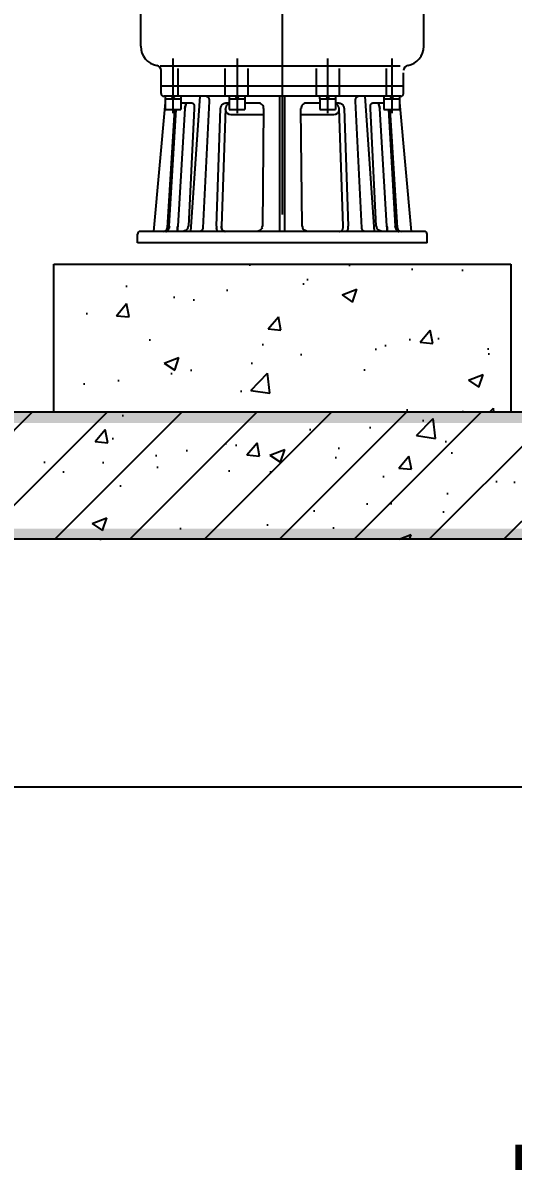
# Model space of a CAD drawing. Extents: x -316592 to 60787, y -138940 to -60306.
# Drawn here: x 451 to 1609, y -91697 to -88987 of the extents above; entities that cross this region are included whole.
import ezdxf

# ---------------------------------------------------------------- set-up
doc = ezdxf.new("R2010")
doc.units = 0
doc.header["$LTSCALE"] = 1000
doc.header["$MEASUREMENT"] = 0
doc.linetypes.add('CENTER', pattern=[2.9, 2.5, -0.2, 0, -0.2])
for name, color, linetype in [('---GPS_废水管_DN', 74, 'Continuous'), ('PUB_DIM', 7, 'Continuous'), ('PUB_HATCH', 246, 'Continuous'), ('PUB_WALL', 9, 'Continuous'), ('WALL', 8, 'Continuous'), ('WP_CENTER', 11, 'CENTER'), ('文字', 7, 'Continuous'), ('设备', 201, 'Continuous')]:
    doc.layers.add(name, color=color, linetype=linetype)
doc.styles.add('HZ', font='HZTXT_E.SHX', dxfattribs={"width": 0.7, "bigfont": 'HZTXT.SHX'})
doc.dimstyles.new('LZGPS', dxfattribs={"dimscale": 100, "dimtxt": 3, "dimasz": 1, "dimexe": 1, "dimexo": 2, "dimgap": 1.25, "dimtad": 1, "dimdec": 0, "dimzin": 0, "dimdsep": 46, "dimtxsty": 'HZ', "dimblk": '$dimbk', "dimcen": 2, "dimclrd": 256, "dimclre": 256, "dimazin": 0, "dimtfac": 1, "dimtdec": 0, "dimtix": 1, "dimtmove": 2, "dimatfit": 3, "dimfxl": 0, "dimtolj": 1, "dimtzin": 0, "dimarcsym": 0})

# ---------------------------------------------------------------- blocks, each defined once
blk = doc.blocks.new('$dimbk')
blk.add_line((0, 0), (-1, 0))
blk.add_lwpolyline([(-0.636, -0.636, 0.45, 0.45, 0), (0.636, 0.636, 0.45, 0.45, 0)], format="xyseb")
blk = doc.blocks.new('*D53')
at = {"layer": 'Defpoints', "color": 0}
for p in [(-696.8, -89956.6), (6803.2, -89956.6), (6803.2, -90792)]:
    blk.add_point(p, dxfattribs=at)
at = {"layer": 'PUB_DIM', "lineweight": -2}
for p, q in [((-696.8, -90156.6), (-696.8, -90892)), ((6803.2, -90156.6), (6803.2, -90892)), ((-596.8, -90792), (6703.2, -90792))]:
    blk.add_line(p, q, dxfattribs=at)
at = {"layer": 'PUB_DIM', "lineweight": -2, "xscale": 100, "yscale": 100, "zscale": 100, "rotation": 180}
blk.add_blockref('$dimbk', (-696.8, -90792), dxfattribs=at)
at = {"layer": 'PUB_DIM', "lineweight": -2, "xscale": 100, "yscale": 100, "zscale": 100}
blk.add_blockref('$dimbk', (6803.2, -90792), dxfattribs=at)
at = {"layer": 'PUB_DIM', "color": 0, "insert": (3053.2, -90517), "char_height": 300, "attachment_point": 5, "style": 'HZ'}
blk.add_mtext('\\A1;7500', dxfattribs=at)

msp = doc.modelspace()

# ---------------------------------------------------------------- hatches: boundary and pattern name
at = {"layer": 'PUB_HATCH'}
h = msp.add_hatch(dxfattribs=at)
h.set_pattern_fill('AR-CONC', color=256, scale=50, style=0)
h.set_pattern_definition([(50, (15844.43, -28472.1), (358.6301, -31.376), [37.5, -412.5]), (355, (15844.43, -28472.1), (-69.3757, 376.096), [30, -330]), (100.4514, (15874.3, -28474.7), (289.2547, 344.7198), [31.87, -350.571]), (46.1842, (15844.43, -28372.1), (533.6205, -82.7595), [56.25, -618.75]), (96.6356, (15888.9, -28379), (467.3314, 487.059), [47.805, -525.8565]), (351.1842, (15844.4, -28372.1), (467.331, 487.0593), [45, -495]), (21, (15894.43, -28397.1), (298.4535, -201.3094), [37.5, -412.5]), (326, (15894.43, -28397.1), (121.6577, 362.575), [30, -330]), (71.4514, (15919.3, -28413.87), (420.1113, 161.2652), [31.87, -350.571]), (37.5, (15844.43, -28472.1), (6.07993, 166.44693), [0, -326, 0, -335, 0, -331.25]), (7.5, (15844.43, -28472.1), (131.53477, 197.20586), [0, -191, 0, -318.5, 0, -126.25]), (327.5, (15732.93, -28472.1), (266.91122, -11.27744), [0, -125, 0, -390, 0, -517.5]), (317.5, (15682.93, -28472.1), (291.5931, 50.0525), [0, -162.5, 0, -259, 0, -367.5])])
h.paths.add_polyline_path([(1603.7, -89907), (1603.7, -89557), (523.7, -89557), (523.7, -89907)])
h = msp.add_hatch(dxfattribs=at)
h.set_pattern_fill('钢筋混凝土', color=256, scale=50, style=0)
h.set_pattern_definition([(45, (-74754.78, -25657.92), (-88.38835, 88.38835), []), (50, (-74754.78, -25657.92), (358.6301, -31.3761), [37.5, -412.5]), (355, (-74754.78, -25657.92), (-69.3757, 376.0961), [30, -330]), (100.4514, (-74724.9, -25660.54), (289.2547, 344.7198), [31.8701, -350.571]), (46.1842, (-74754.78, -25557.92), (533.6205, -82.7595), [56.25, -618.75]), (96.6356, (-74710.3, -25564.8), (467.3314, 487.059), [47.8051, -525.8565]), (351.1842, (-74754.8, -25557.9), (467.331, 487.0593), [45, -495]), (21, (-74704.78, -25582.92), (298.4535, -201.30945), [37.5, -412.5]), (326, (-74704.78, -25582.92), (121.6577, 362.575), [30, -330]), (71.4514, (-74679.9, -25599.7), (420.1113, 161.2652), [31.8701, -350.571]), (37.5, (-74754.78, -25657.92), (6.07993, 166.44693), [0, -326, 0, -335, 0, -331.25]), (7.5, (-74754.78, -25657.92), (131.53477, 197.20586), [0, -191, 0, -318.5, 0, -126.25]), (327.5, (-74866.28, -25657.92), (266.91122, -11.27744), [0, -125, 0, -390, 0, -517.5]), (317.5, (-74916.28, -25657.92), (291.5931, 50.0525), [0, -162.5, 0, -259, 0, -367.5])])
h.paths.add_polyline_path([(7003.2, -90007), (6828.2, -89932), (6803.2, -89907), (-696.8, -89907), (-721.8, -89932), (-1271.8, -90182), (-1296.8, -90207), (6803.2, -90207), (6803.2, -90182)])
at = {"layer": 'PUB_WALL'}
for points in [[(6803.2, -89907), (-696.8, -89907), (-721.8, -89932), (6828.2, -89932)], [(6803.2, -90207), (-1296.8, -90207), (-1271.8, -90182), (6803.2, -90182)]]:
    msp.add_hatch(color=256, dxfattribs=at).paths.add_polyline_path(points)

# ---------------------------------------------------------------- linework, layer by layer
at = {"layer": '---GPS_废水管_DN'}
for p, q in [((523.7, -89907), (523.7, -89557)), ((523.7, -89557), (1603.7, -89557)), ((1603.7, -89557), (1603.7, -89907))]:
    msp.add_line(p, q, dxfattribs=at)
at = {"layer": 'WALL'}
for p, q in [((6803.2, -89907), (-696.8, -89907)), ((6803.2, -90207), (-1296.8, -90207))]:
    msp.add_line(p, q, dxfattribs=at)
at = {"layer": 'WP_CENTER', "color": 246}
msp.add_line((1063.7, -84642.5), (1063.7, -89440), dxfattribs=at)
at = {"layer": '文字', "const_width": 60}
msp.add_lwpolyline([(1613.7, -91667.3), (3505.8, -91667.3)], dxfattribs=at)
at = {"layer": '设备'}
for p, q in [((729.4, -89042.3), (729.4, -88835.3)), ((1398, -89042.3), (1398, -88835.3)), ((805.4, -89071.4), (805.4, -89200.1)), ((956.7, -89071.4), (956.7, -89200.1)), ((1170.7, -89071.4), (1170.7, -89200.1)), ((1322, -89071.4), (1322, -89200.1)), ((775.4, -89088.3), (1341.9, -89088.3)), ((777.4, -89154.2), (777.4, -89099.8)), ((817.4, -89160.4), (817.4, -89094.5)), ((928.8, -89160.4), (928.8, -89094.5)), ((983, -89160.4), (983, -89094.5)), ((1144.4, -89160.4), (1144.4, -89094.5)), ((1198.7, -89160.4), (1198.7, -89094.5)), ((1310.1, -89160.4), (1310.1, -89094.5)), ((1350, -89154.2), (1350, -89105.1)), ((777.4, -89135.5), (1350, -89135.5)), ((1343.8, -89160.4), (783.6, -89160.4)), ((786.6, -89160.4), (786.6, -89166.6)), ((805.4, -89160.4), (801.8, -89166.6)), ((809, -89160.4), (805.4, -89166.6)), ((824.1, -89160.4), (824.1, -89166.6)), ((868.6, -89160.4), (846.6, -89479.7)), ((937.9, -89160.4), (937.9, -89166.6)), ((956.7, -89160.4), (953.1, -89166.6)), ((960.3, -89160.4), (956.7, -89166.6)), ((975.5, -89160.4), (975.5, -89166.6)), ((1057.5, -89479.7), (1057.5, -89160.4)), ((1069.9, -89479.7), (1069.9, -89160.4)), ((1151.9, -89160.4), (1151.9, -89166.6)), ((1170.7, -89160.4), (1167.1, -89166.6)), ((1174.3, -89160.4), (1170.7, -89166.6)), ((1189.5, -89160.4), (1189.5, -89166.6)), ((1258.9, -89160.4), (1280.8, -89479.7)), ((1303.3, -89160.4), (1303.3, -89166.6)), ((1322.1, -89160.4), (1318.5, -89166.6)), ((1325.6, -89160.4), (1322, -89166.6)), ((1340.8, -89160.4), (1340.8, -89166.6)), ((786.7, -89175.1), (759.2, -89479.7)), ((786.6, -89166.6), (824.1, -89166.6)), ((786.7, -89166.6), (786.7, -89191.4)), ((786.7, -89191.4), (824, -89191.4)), ((809.2, -89191.4), (792, -89471.6)), ((796.8, -89467.2), (813, -89191.4)), ((833.4, -89189), (816.8, -89467.2)), ((824, -89166.6), (824, -89191.4)), ((850.7, -89176.5), (824, -89176.5)), ((855.6, -89189), (841.7, -89467.2)), ((890.8, -89172.2), (875.9, -89471.6)), ((908.3, -89467.2), (918, -89189)), ((929.6, -89189), (919.9, -89467.2)), ((929.5, -89191.4), (929.5, -89189.8)), ((938.1, -89176.5), (929.7, -89176.5)), ((937.9, -89166.6), (975.5, -89166.6)), ((938.1, -89166.6), (938.1, -89191.4)), ((938.1, -89191.4), (975.3, -89191.4)), ((975.3, -89166.6), (975.3, -89191.4)), ((1007.8, -89176.5), (975.4, -89176.5)), ((1019.6, -89189), (1016.7, -89467.2)), ((1110.8, -89467.2), (1107.8, -89189)), ((1152.1, -89176.5), (1119.6, -89176.5)), ((1151.9, -89166.6), (1189.5, -89166.6)), ((1152.1, -89166.6), (1152.1, -89191.4)), ((1152.1, -89191.4), (1189.3, -89191.4)), ((1189.3, -89166.6), (1189.3, -89191.4)), ((1197.7, -89176.5), (1189.4, -89176.5)), ((1207.5, -89467.2), (1197.8, -89189)), ((1197.9, -89191.4), (1197.9, -89189.8)), ((1209.5, -89189), (1219.1, -89467.2)), ((1251.5, -89471.6), (1236.6, -89172.2)), ((1285.7, -89467.2), (1271.9, -89189)), ((1303.4, -89176.5), (1276.8, -89176.5)), ((1310.6, -89467.2), (1294, -89189)), ((1303.3, -89166.6), (1340.8, -89166.6)), ((1303.4, -89166.6), (1303.4, -89191.4)), ((1303.4, -89191.4), (1340.7, -89191.4)), ((1314.4, -89191.4), (1330.6, -89467.2)), ((1335.5, -89471.6), (1318.2, -89191.4)), ((1340.7, -89166.6), (1340.7, -89191.4)), ((1340.7, -89175.1), (1368.2, -89479.7)), ((1017.1, -89203.9), (941.9, -89203.9)), ((1019.1, -89203.9), (1017.1, -89203.9)), ((1185.5, -89203.9), (1108.3, -89203.9)), ((722, -89507), (722, -89485.9)), ((1399.3, -89479.7), (728.2, -89479.7)), ((1405.5, -89507), (1405.5, -89485.9)), ((1405.5, -89507), (722, -89507))]:
    msp.add_line(p, q, dxfattribs=at)
for centre, radius, start, end in [((775.4, -89042.3), 46, 180, 259.7382), ((1352, -89042.3), 46, 280.2618, 0), ((765, -89099.8), 12.4, 0, 79.7382), ((1362.4, -89099.8), 12.4, 100.2618, 180), ((783.6, -89154.2), 6.21, 180, 270), ((1343.8, -89154.2), 6.21, 270, 0), ((941.9, -89191.4), 12.4, 180, 270), ((1007.8, -89188.4), 11.8, 357.118, 89.6709), ((1119.7, -89188.4), 11.8, 90.3291, 182.882), ((1185.5, -89191.4), 12.4, 270, 0), ((728.2, -89485.9), 6.21, 90, 180), ((782.2, -89469.7), 9.94, 269.9941, 349.002), ((864.5, -89480.3), 68.9, 169.1027, 172.7903), ((819.3, -89463.6), 22.8, 339.5385, 350.961), ((922.6, -89468.9), 14.4, 173.4086, 190.9367), ((1003.8, -89466.8), 12.8, 337.9382, 358.0137), ((1123.6, -89466.8), 12.8, 181.9863, 202.0618), ((1123.6, -89466.8), 12.8, 181.9863, 202.0618), ((1204.9, -89468.9), 14.4, 349.0633, 6.5914), ((1308.2, -89463.6), 22.8, 189.039, 200.4615), ((1262.9, -89480.3), 68.9, 7.2097, 10.8973), ((1345.2, -89469.7), 9.94, 190.998, 270.0059), ((1399.3, -89485.9), 6.21, 0, 90)]:
    msp.add_arc(centre, radius, start, end, dxfattribs=at)
for points, knots in [([(883.9, -89160.4), (884.1, -89160.4), (884.3, -89160.4), (884.8, -89160.5), (885, -89160.5), (885.5, -89160.6), (885.7, -89160.7), (886.2, -89160.9), (886.4, -89161), (886.8, -89161.3), (887, -89161.4), (887.4, -89161.7), (887.6, -89161.9), (888, -89162.2), (888.2, -89162.4), (888.5, -89162.9), (888.7, -89163.1), (889, -89163.5), (889.2, -89163.7), (889.5, -89164.3), (889.6, -89164.5), (889.9, -89165.1), (890, -89165.4), (890.2, -89165.9), (890.3, -89166.2), (890.5, -89166.8), (890.5, -89167.1), (890.7, -89167.7), (890.7, -89168.1), (890.8, -89168.7), (890.9, -89169), (890.9, -89169.7), (890.9, -89170), (890.9, -89170.6), (890.9, -89170.9), (890.9, -89171.6), (890.8, -89171.9), (890.8, -89172.2)], [11.849333, 11.849333, 11.849333, 11.849333, 12.590096, 12.590096, 13.330859, 13.330859, 14.071622, 14.071622, 14.812385, 14.812385, 15.553045, 15.553045, 16.293706, 16.293706, 17.034367, 17.034367, 17.775028, 17.775028, 18.515554, 18.515554, 19.256081, 19.256081, 19.996607, 19.996607, 20.737133, 20.737133, 21.477544, 21.477544, 22.217954, 22.217954, 22.958364, 22.958364, 23.698774, 23.698774, 24.439185, 24.439185, 25.146275, 25.146275, 25.146275, 25.146275]), ([(1236.6, -89172.2), (1236.6, -89171.9), (1236.6, -89171.6), (1236.5, -89170.9), (1236.5, -89170.6), (1236.5, -89170), (1236.5, -89169.7), (1236.6, -89169), (1236.6, -89168.7), (1236.7, -89168.1), (1236.8, -89167.7), (1236.9, -89167.1), (1237, -89166.8), (1237.1, -89166.2), (1237.2, -89165.9), (1237.4, -89165.4), (1237.6, -89165.1), (1237.8, -89164.5), (1238, -89164.3), (1238.3, -89163.7), (1238.4, -89163.5), (1238.7, -89163.1), (1238.9, -89162.9), (1239.3, -89162.4), (1239.4, -89162.2), (1239.8, -89161.9), (1240, -89161.7), (1240.4, -89161.4), (1240.7, -89161.3), (1241.1, -89161), (1241.3, -89160.9), (1241.7, -89160.7), (1241.9, -89160.6), (1242.4, -89160.5), (1242.6, -89160.5), (1243.1, -89160.4), (1243.3, -89160.4), (1243.5, -89160.4)], [-25.146275, -25.146275, -25.146275, -25.146275, -24.439185, -24.439185, -23.698774, -23.698774, -22.958364, -22.958364, -22.217954, -22.217954, -21.477544, -21.477544, -20.737133, -20.737133, -19.996607, -19.996607, -19.256081, -19.256081, -18.515554, -18.515554, -17.775028, -17.775028, -17.034367, -17.034367, -16.293706, -16.293706, -15.553045, -15.553045, -14.812385, -14.812385, -14.071622, -14.071622, -13.330859, -13.330859, -12.590096, -12.590096, -11.849333, -11.849333, -11.849333, -11.849333]), ([(838.3, -89176.5), (838.3, -89176.5), (838.3, -89176.5), (838.1, -89176.5), (837.9, -89176.6), (837.5, -89177), (837.3, -89177.2), (836.8, -89177.8), (836.6, -89178.2), (836.2, -89179.1), (836, -89179.7), (835.6, -89180.8), (835.3, -89181.4), (834.9, -89182.7), (834.7, -89183.5), (834.3, -89185), (834.1, -89185.8), (833.7, -89187.4), (833.6, -89188.2), (833.4, -89189)], [14.943947, 14.943947, 14.943947, 14.943947, 15.047097, 15.047097, 16.921972, 16.921972, 18.796847, 18.796847, 20.671722, 20.671722, 22.546597, 22.546597, 24.452113, 24.452113, 26.35763, 26.35763, 28.263146, 28.263146, 30.168662, 30.168662, 30.168662, 30.168662]), ([(833.4, -89189), (833.6, -89188.2), (833.7, -89187.4), (834.1, -89185.8), (834.3, -89185), (834.7, -89183.5), (834.9, -89182.7), (835.3, -89181.4), (835.6, -89180.8), (836, -89179.7), (836.2, -89179.1), (836.6, -89178.2), (836.8, -89177.8), (837.3, -89177.2), (837.5, -89177), (837.9, -89176.6), (838.1, -89176.5), (838.3, -89176.5), (838.3, -89176.5), (838.3, -89176.5)], [30.721913, 30.721913, 30.721913, 30.721913, 32.627429, 32.627429, 34.532946, 34.532946, 36.438462, 36.438462, 38.343978, 38.343978, 40.218853, 40.218853, 42.093728, 42.093728, 43.968603, 43.968603, 45.843479, 45.843479, 45.946628, 45.946628, 45.946628, 45.946628]), ([(850.7, -89176.5), (850.7, -89176.5), (850.7, -89176.5), (851.2, -89176.5), (851.6, -89176.6), (852.4, -89176.9), (852.8, -89177.2), (853.5, -89177.8), (853.8, -89178.2), (854.4, -89179.1), (854.7, -89179.6), (855.1, -89180.7), (855.3, -89181.4), (855.6, -89182.7), (855.7, -89183.5), (855.8, -89185), (855.9, -89185.8), (855.8, -89187.4), (855.7, -89188.2), (855.6, -89189)], [14.963323, 14.963323, 14.963323, 14.963323, 15.058243, 15.058243, 16.933568, 16.933568, 18.808893, 18.808893, 20.684218, 20.684218, 22.559543, 22.559543, 24.466256, 24.466256, 26.372968, 26.372968, 28.27968, 28.27968, 30.186392, 30.186392, 30.186392, 30.186392]), ([(918, -89189), (918.1, -89188.2), (918.2, -89187.4), (918.6, -89185.8), (918.9, -89185), (919.6, -89183.5), (920, -89182.7), (920.9, -89181.4), (921.4, -89180.7), (922.4, -89179.6), (923, -89179.1), (924.2, -89178.2), (924.9, -89177.8), (926.2, -89177.2), (926.9, -89176.9), (928.3, -89176.6), (929, -89176.5), (929.6, -89176.5), (929.7, -89176.5), (929.7, -89176.5)], [30.695511, 30.695511, 30.695511, 30.695511, 32.602223, 32.602223, 34.508935, 34.508935, 36.415647, 36.415647, 38.32236, 38.32236, 40.197685, 40.197685, 42.07301, 42.07301, 43.948335, 43.948335, 45.82366, 45.82366, 45.91858, 45.91858, 45.91858, 45.91858]), ([(938.1, -89177.1), (937.8, -89177.2), (937.5, -89177.4), (936.5, -89177.8), (935.8, -89178.2), (934.6, -89179.1), (934.1, -89179.7), (933, -89180.8), (932.5, -89181.4), (931.6, -89182.7), (931.2, -89183.5), (930.5, -89185), (930.3, -89185.8), (929.8, -89187.4), (929.7, -89188.2), (929.6, -89189)], [17.936733, 17.936733, 17.936733, 17.936733, 18.796847, 18.796847, 20.671722, 20.671722, 22.546597, 22.546597, 24.452113, 24.452113, 26.35763, 26.35763, 28.263146, 28.263146, 30.168662, 30.168662, 30.168662, 30.168662]), ([(1197.8, -89189), (1197.8, -89188.2), (1197.6, -89187.4), (1197.2, -89185.8), (1196.9, -89185), (1196.2, -89183.5), (1195.8, -89182.7), (1194.9, -89181.4), (1194.4, -89180.8), (1193.4, -89179.7), (1192.8, -89179.1), (1191.6, -89178.2), (1190.9, -89177.8), (1190, -89177.4), (1189.7, -89177.2), (1189.4, -89177.1)], [-30.168662, -30.168662, -30.168662, -30.168662, -28.263146, -28.263146, -26.35763, -26.35763, -24.452113, -24.452113, -22.546597, -22.546597, -20.671722, -20.671722, -18.796847, -18.796847, -17.960708, -17.960708, -17.960708, -17.960708]), ([(1197.7, -89176.5), (1197.8, -89176.5), (1197.8, -89176.5), (1198.5, -89176.5), (1199.2, -89176.6), (1200.5, -89176.9), (1201.2, -89177.2), (1202.6, -89177.8), (1203.2, -89178.2), (1204.4, -89179.1), (1205, -89179.6), (1206, -89180.7), (1206.5, -89181.4), (1207.4, -89182.7), (1207.8, -89183.5), (1208.5, -89185), (1208.8, -89185.8), (1209.2, -89187.4), (1209.4, -89188.2), (1209.5, -89189)], [14.963323, 14.963323, 14.963323, 14.963323, 15.058243, 15.058243, 16.933568, 16.933568, 18.808893, 18.808893, 20.684218, 20.684218, 22.559543, 22.559543, 24.466256, 24.466256, 26.372968, 26.372968, 28.27968, 28.27968, 30.186392, 30.186392, 30.186392, 30.186392]), ([(1271.9, -89189), (1271.7, -89188.2), (1271.7, -89187.4), (1271.6, -89185.8), (1271.6, -89185), (1271.7, -89183.5), (1271.8, -89182.7), (1272.1, -89181.4), (1272.3, -89180.7), (1272.7, -89179.6), (1273, -89179.1), (1273.6, -89178.2), (1273.9, -89177.8), (1274.7, -89177.2), (1275.1, -89176.9), (1275.9, -89176.6), (1276.3, -89176.5), (1276.7, -89176.5), (1276.7, -89176.5), (1276.8, -89176.5)], [30.695511, 30.695511, 30.695511, 30.695511, 32.602223, 32.602223, 34.508935, 34.508935, 36.415647, 36.415647, 38.32236, 38.32236, 40.197685, 40.197685, 42.07301, 42.07301, 43.948335, 43.948335, 45.82366, 45.82366, 45.91858, 45.91858, 45.91858, 45.91858]), ([(1289.1, -89176.5), (1289.2, -89176.5), (1289.2, -89176.5), (1289.3, -89176.5), (1289.5, -89176.6), (1289.9, -89177), (1290.2, -89177.2), (1290.6, -89177.8), (1290.8, -89178.2), (1291.3, -89179.1), (1291.5, -89179.7), (1291.9, -89180.8), (1292.1, -89181.4), (1292.5, -89182.7), (1292.7, -89183.5), (1293.1, -89185), (1293.3, -89185.8), (1293.7, -89187.4), (1293.9, -89188.2), (1294, -89189)], [14.943947, 14.943947, 14.943947, 14.943947, 15.047097, 15.047097, 16.921972, 16.921972, 18.796847, 18.796847, 20.671722, 20.671722, 22.546597, 22.546597, 24.452113, 24.452113, 26.35763, 26.35763, 28.263146, 28.263146, 30.168662, 30.168662, 30.168662, 30.168662]), ([(1294, -89189), (1293.9, -89188.2), (1293.7, -89187.4), (1293.3, -89185.8), (1293.1, -89185), (1292.7, -89183.5), (1292.5, -89182.7), (1292.1, -89181.4), (1291.9, -89180.8), (1291.5, -89179.7), (1291.3, -89179.1), (1290.8, -89178.2), (1290.6, -89177.8), (1290.2, -89177.2), (1289.9, -89177), (1289.5, -89176.6), (1289.3, -89176.5), (1289.2, -89176.5), (1289.2, -89176.5), (1289.1, -89176.5)], [30.721913, 30.721913, 30.721913, 30.721913, 32.627429, 32.627429, 34.532946, 34.532946, 36.438462, 36.438462, 38.343978, 38.343978, 40.218853, 40.218853, 42.093728, 42.093728, 43.968603, 43.968603, 45.843479, 45.843479, 45.946628, 45.946628, 45.946628, 45.946628]), ([(788.8, -89479.7), (788.8, -89479.7), (788.8, -89479.7), (789.6, -89479.7), (790.3, -89479.5), (791.8, -89478.9), (792.5, -89478.4), (793.9, -89477.1), (794.6, -89476.2), (795.6, -89474.1), (795.9, -89473.1), (796.1, -89471.9), (796.1, -89471.7), (796.1, -89471.6)], [-14.37825, -14.37825, -14.37825, -14.37825, -14.365535, -14.365535, -10.809164, -10.809164, -7.379839, -7.379839, -3.316312, -3.316312, -0.3225, -0.3225, -0.000983, -0.000983, -0.000983, -0.000983]), ([(816.9, -89479.7), (816.7, -89479.7), (816.6, -89479.6), (816.3, -89479.3), (816.2, -89479.1), (816, -89478.4), (815.9, -89478), (815.8, -89477.1), (815.8, -89476.6), (815.8, -89475.5), (815.8, -89474.9), (815.9, -89473.5), (816, -89472.8), (816.1, -89471.2), (816.3, -89470.4), (816.5, -89468.8), (816.6, -89468), (816.8, -89467.2)], [-15.202184, -15.202184, -15.202184, -15.202184, -13.396701, -13.396701, -11.495016, -11.495016, -9.593332, -9.593332, -7.691647, -7.691647, -5.768735, -5.768735, -3.845824, -3.845824, -1.922912, -1.922912, 0, 0, 0, 0]), ([(816.8, -89467.2), (816.6, -89468), (816.5, -89468.8), (816.3, -89470.4), (816.1, -89471.2), (816, -89472.8), (815.9, -89473.5), (815.8, -89474.9), (815.8, -89475.5), (815.8, -89476.6), (815.8, -89477.1), (815.9, -89478), (816, -89478.4), (816.2, -89479.1), (816.3, -89479.3), (816.6, -89479.6), (816.7, -89479.7), (816.9, -89479.7)], [0, 0, 0, 0, 1.922912, 1.922912, 3.845824, 3.845824, 5.768735, 5.768735, 7.691647, 7.691647, 9.593332, 9.593332, 11.495016, 11.495016, 13.396701, 13.396701, 15.202184, 15.202184, 15.202184, 15.202184]), ([(840.6, -89471.6), (840.2, -89472.7), (839.5, -89473.7), (837.7, -89475.8), (836.4, -89476.8), (833.7, -89478.2), (832.3, -89478.7), (829.3, -89479.5), (827.7, -89479.7), (826.2, -89479.7), (826.1, -89479.7), (826.1, -89479.7)], [-14.491867, -14.491867, -14.491867, -14.491867, -11.560051, -11.560051, -7.628092, -7.628092, -3.89639, -3.89639, 0, 0, 0.012826, 0.012826, 0.012826, 0.012826]), ([(875.9, -89471.6), (875.9, -89471.6), (875.9, -89471.6), (875.9, -89472), (875.8, -89472.3), (875.7, -89472.9), (875.6, -89473.2), (875.5, -89473.8), (875.4, -89474.1), (875.1, -89474.7), (875, -89475), (874.8, -89475.5), (874.6, -89475.8), (874.3, -89476.3), (874.2, -89476.5), (873.9, -89477), (873.7, -89477.2), (873.3, -89477.6), (873.1, -89477.8), (872.8, -89478.2), (872.5, -89478.3), (872.1, -89478.6), (871.9, -89478.8), (871.5, -89479), (871.3, -89479.1), (870.9, -89479.3), (870.6, -89479.4), (870.2, -89479.5), (869.9, -89479.6), (869.5, -89479.6), (869.3, -89479.7), (869, -89479.7)], [25.14579, 25.14579, 25.14579, 25.14579, 25.179131, 25.179131, 25.919552, 25.919552, 26.659973, 26.659973, 27.400492, 27.400492, 28.141012, 28.141012, 28.881531, 28.881531, 29.622051, 29.622051, 30.362685, 30.362685, 31.10332, 31.10332, 31.843954, 31.843954, 32.584588, 32.584588, 33.325311, 33.325311, 34.066033, 34.066033, 34.806755, 34.806755, 35.547478, 35.547478, 35.547478, 35.547478]), ([(912.5, -89479.7), (912.5, -89479.7), (912.5, -89479.7), (912.2, -89479.7), (911.8, -89479.5), (911.1, -89478.9), (910.7, -89478.4), (910, -89477.1), (909.6, -89476.2), (909, -89474.1), (908.8, -89473.1), (908.5, -89471.9), (908.5, -89471.7), (908.5, -89471.6)], [-14.37825, -14.37825, -14.37825, -14.37825, -14.365535, -14.365535, -10.809164, -10.809164, -7.379839, -7.379839, -3.316312, -3.316312, -0.3225, -0.3225, -0.000983, -0.000983, -0.000983, -0.000983]), ([(919.9, -89467.2), (919.8, -89468), (919.8, -89468.8), (919.9, -89470.4), (920, -89471.2), (920.3, -89472.8), (920.6, -89473.5), (921.2, -89474.9), (921.5, -89475.5), (922.4, -89476.6), (922.8, -89477.1), (923.9, -89478), (924.4, -89478.4), (925.6, -89479.1), (926.3, -89479.3), (927.6, -89479.6), (928.2, -89479.7), (928.9, -89479.7)], [0, 0, 0, 0, 1.922912, 1.922912, 3.845824, 3.845824, 5.768735, 5.768735, 7.691647, 7.691647, 9.593332, 9.593332, 11.495016, 11.495016, 13.396701, 13.396701, 15.202184, 15.202184, 15.202184, 15.202184]), ([(928.9, -89479.7), (928.2, -89479.7), (927.6, -89479.6), (926.3, -89479.3), (925.6, -89479.1), (924.4, -89478.4), (923.9, -89478), (922.8, -89477.1), (922.4, -89476.6), (921.5, -89475.5), (921.2, -89474.9), (920.6, -89473.5), (920.3, -89472.8), (920, -89471.2), (919.9, -89470.4), (919.8, -89468.8), (919.8, -89468), (919.9, -89467.2)], [-15.202184, -15.202184, -15.202184, -15.202184, -13.396701, -13.396701, -11.495016, -11.495016, -9.593332, -9.593332, -7.691647, -7.691647, -5.768735, -5.768735, -3.845824, -3.845824, -1.922912, -1.922912, 0, 0, 0, 0]), ([(1015.7, -89471.6), (1015.3, -89472.7), (1014.7, -89473.7), (1013, -89475.8), (1011.8, -89476.8), (1009.3, -89478.2), (1008.1, -89478.7), (1005.4, -89479.5), (1004, -89479.7), (1002.6, -89479.7), (1002.6, -89479.7), (1002.6, -89479.7)], [-14.491867, -14.491867, -14.491867, -14.491867, -11.560051, -11.560051, -7.628092, -7.628092, -3.89639, -3.89639, 0, 0, 0.012826, 0.012826, 0.012826, 0.012826]), ([(1124.8, -89479.7), (1124.8, -89479.7), (1124.8, -89479.7), (1123.5, -89479.7), (1122.2, -89479.5), (1119.8, -89478.9), (1118.6, -89478.4), (1116.1, -89477.1), (1114.9, -89476.2), (1113, -89474.1), (1112.4, -89473.1), (1111.8, -89471.9), (1111.8, -89471.7), (1111.7, -89471.6)], [-14.37825, -14.37825, -14.37825, -14.37825, -14.365535, -14.365535, -10.809164, -10.809164, -7.379839, -7.379839, -3.316312, -3.316312, -0.3225, -0.3225, -0.000983, -0.000983, -0.000983, -0.000983]), ([(1124.8, -89479.7), (1124.7, -89479.7), (1124.7, -89479.7), (1123.3, -89479.6), (1122, -89479.5), (1119.5, -89478.8), (1118.3, -89478.3), (1115.9, -89476.9), (1114.7, -89476), (1113, -89474), (1112.3, -89473), (1111.8, -89471.8), (1111.8, -89471.7), (1111.7, -89471.6)], [-62.299888, -62.299888, -62.299888, -62.299888, -62.111264, -62.111264, -58.223465, -58.223465, -54.407056, -54.407056, -50.212005, -50.212005, -47.067961, -47.067961, -46.754401, -46.754401, -46.754401, -46.754401]), ([(1198.6, -89479.7), (1199.2, -89479.7), (1199.8, -89479.6), (1201.1, -89479.3), (1201.8, -89479.1), (1203, -89478.4), (1203.6, -89478), (1204.6, -89477.1), (1205.1, -89476.6), (1205.9, -89475.5), (1206.2, -89474.9), (1206.9, -89473.5), (1207.1, -89472.8), (1207.5, -89471.2), (1207.6, -89470.4), (1207.6, -89468.8), (1207.6, -89468), (1207.5, -89467.2)], [-15.202184, -15.202184, -15.202184, -15.202184, -13.396701, -13.396701, -11.495016, -11.495016, -9.593332, -9.593332, -7.691647, -7.691647, -5.768735, -5.768735, -3.845824, -3.845824, -1.922912, -1.922912, 0, 0, 0, 0]), ([(1219, -89471.6), (1218.8, -89472.7), (1218.5, -89473.7), (1217.9, -89475.8), (1217.6, -89476.8), (1216.8, -89478.2), (1216.5, -89478.7), (1215.7, -89479.5), (1215.3, -89479.7), (1214.9, -89479.7), (1214.9, -89479.7), (1214.9, -89479.7)], [-14.491867, -14.491867, -14.491867, -14.491867, -11.560051, -11.560051, -7.628092, -7.628092, -3.89639, -3.89639, 0, 0, 0.012826, 0.012826, 0.012826, 0.012826]), ([(1258.4, -89479.7), (1258.2, -89479.7), (1258, -89479.6), (1257.5, -89479.6), (1257.3, -89479.5), (1256.8, -89479.4), (1256.6, -89479.3), (1256.1, -89479.1), (1255.9, -89479), (1255.5, -89478.8), (1255.3, -89478.6), (1254.9, -89478.3), (1254.7, -89478.2), (1254.3, -89477.8), (1254.1, -89477.6), (1253.7, -89477.2), (1253.6, -89477), (1253.3, -89476.5), (1253.1, -89476.3), (1252.8, -89475.8), (1252.7, -89475.5), (1252.4, -89475), (1252.3, -89474.7), (1252.1, -89474.1), (1252, -89473.8), (1251.8, -89473.2), (1251.7, -89472.9), (1251.6, -89472.3), (1251.5, -89472), (1251.5, -89471.6), (1251.5, -89471.6), (1251.5, -89471.6)], [11.849101, 11.849101, 11.849101, 11.849101, 12.589824, 12.589824, 13.330546, 13.330546, 14.071268, 14.071268, 14.811991, 14.811991, 15.552625, 15.552625, 16.29326, 16.29326, 17.033894, 17.033894, 17.774528, 17.774528, 18.515048, 18.515048, 19.255568, 19.255568, 19.996087, 19.996087, 20.736607, 20.736607, 21.477027, 21.477027, 22.217448, 22.217448, 22.25079, 22.25079, 22.25079, 22.25079]), ([(1301.3, -89479.7), (1301.3, -89479.7), (1301.3, -89479.7), (1299.8, -89479.7), (1298.4, -89479.5), (1295.6, -89478.9), (1294.3, -89478.4), (1291.6, -89477.1), (1290.2, -89476.2), (1288.2, -89474.1), (1287.5, -89473.1), (1286.9, -89471.9), (1286.9, -89471.7), (1286.9, -89471.6)], [-14.37825, -14.37825, -14.37825, -14.37825, -14.365535, -14.365535, -10.809164, -10.809164, -7.379839, -7.379839, -3.316312, -3.316312, -0.3225, -0.3225, -0.000983, -0.000983, -0.000983, -0.000983]), ([(1310.6, -89467.2), (1310.8, -89468), (1310.9, -89468.8), (1311.2, -89470.4), (1311.3, -89471.2), (1311.5, -89472.8), (1311.5, -89473.5), (1311.6, -89474.9), (1311.7, -89475.5), (1311.7, -89476.6), (1311.6, -89477.1), (1311.5, -89478), (1311.5, -89478.4), (1311.3, -89479.1), (1311.2, -89479.3), (1310.9, -89479.6), (1310.7, -89479.7), (1310.6, -89479.7)], [0, 0, 0, 0, 1.922912, 1.922912, 3.845824, 3.845824, 5.768735, 5.768735, 7.691647, 7.691647, 9.593332, 9.593332, 11.495016, 11.495016, 13.396701, 13.396701, 15.202184, 15.202184, 15.202184, 15.202184]), ([(1310.6, -89479.7), (1310.7, -89479.7), (1310.9, -89479.6), (1311.2, -89479.3), (1311.3, -89479.1), (1311.5, -89478.4), (1311.5, -89478), (1311.6, -89477.1), (1311.7, -89476.6), (1311.7, -89475.5), (1311.6, -89474.9), (1311.5, -89473.5), (1311.5, -89472.8), (1311.3, -89471.2), (1311.2, -89470.4), (1310.9, -89468.8), (1310.8, -89468), (1310.6, -89467.2)], [-15.202184, -15.202184, -15.202184, -15.202184, -13.396701, -13.396701, -11.495016, -11.495016, -9.593332, -9.593332, -7.691647, -7.691647, -5.768735, -5.768735, -3.845824, -3.845824, -1.922912, -1.922912, 0, 0, 0, 0]), ([(1331.3, -89471.6), (1331.4, -89472.7), (1331.7, -89473.7), (1332.6, -89475.8), (1333.2, -89476.8), (1334.6, -89478.2), (1335.4, -89478.7), (1337, -89479.5), (1337.8, -89479.7), (1338.6, -89479.7), (1338.6, -89479.7), (1338.6, -89479.7)], [-14.491867, -14.491867, -14.491867, -14.491867, -11.560051, -11.560051, -7.628092, -7.628092, -3.89639, -3.89639, 0, 0, 0.012826, 0.012826, 0.012826, 0.012826])]:
    msp.add_open_spline(points, degree=3, knots=knots, dxfattribs=at)

# ---------------------------------------------------------------- dimensions: what is measured, and where the dimension line sits
at = {"layer": 'PUB_DIM'}
dim = msp.add_aligned_dim(p1=(-696.8, -89956.6), p2=(6803.2, -89956.6), distance=-835.4, dimstyle='LZGPS', dxfattribs=at)
dim.commit()
dim.dimension.update_dxf_attribs({"geometry": '*D53', "text_midpoint": (3053.2, -90517)})

doc.saveas('drawing.dxf')
